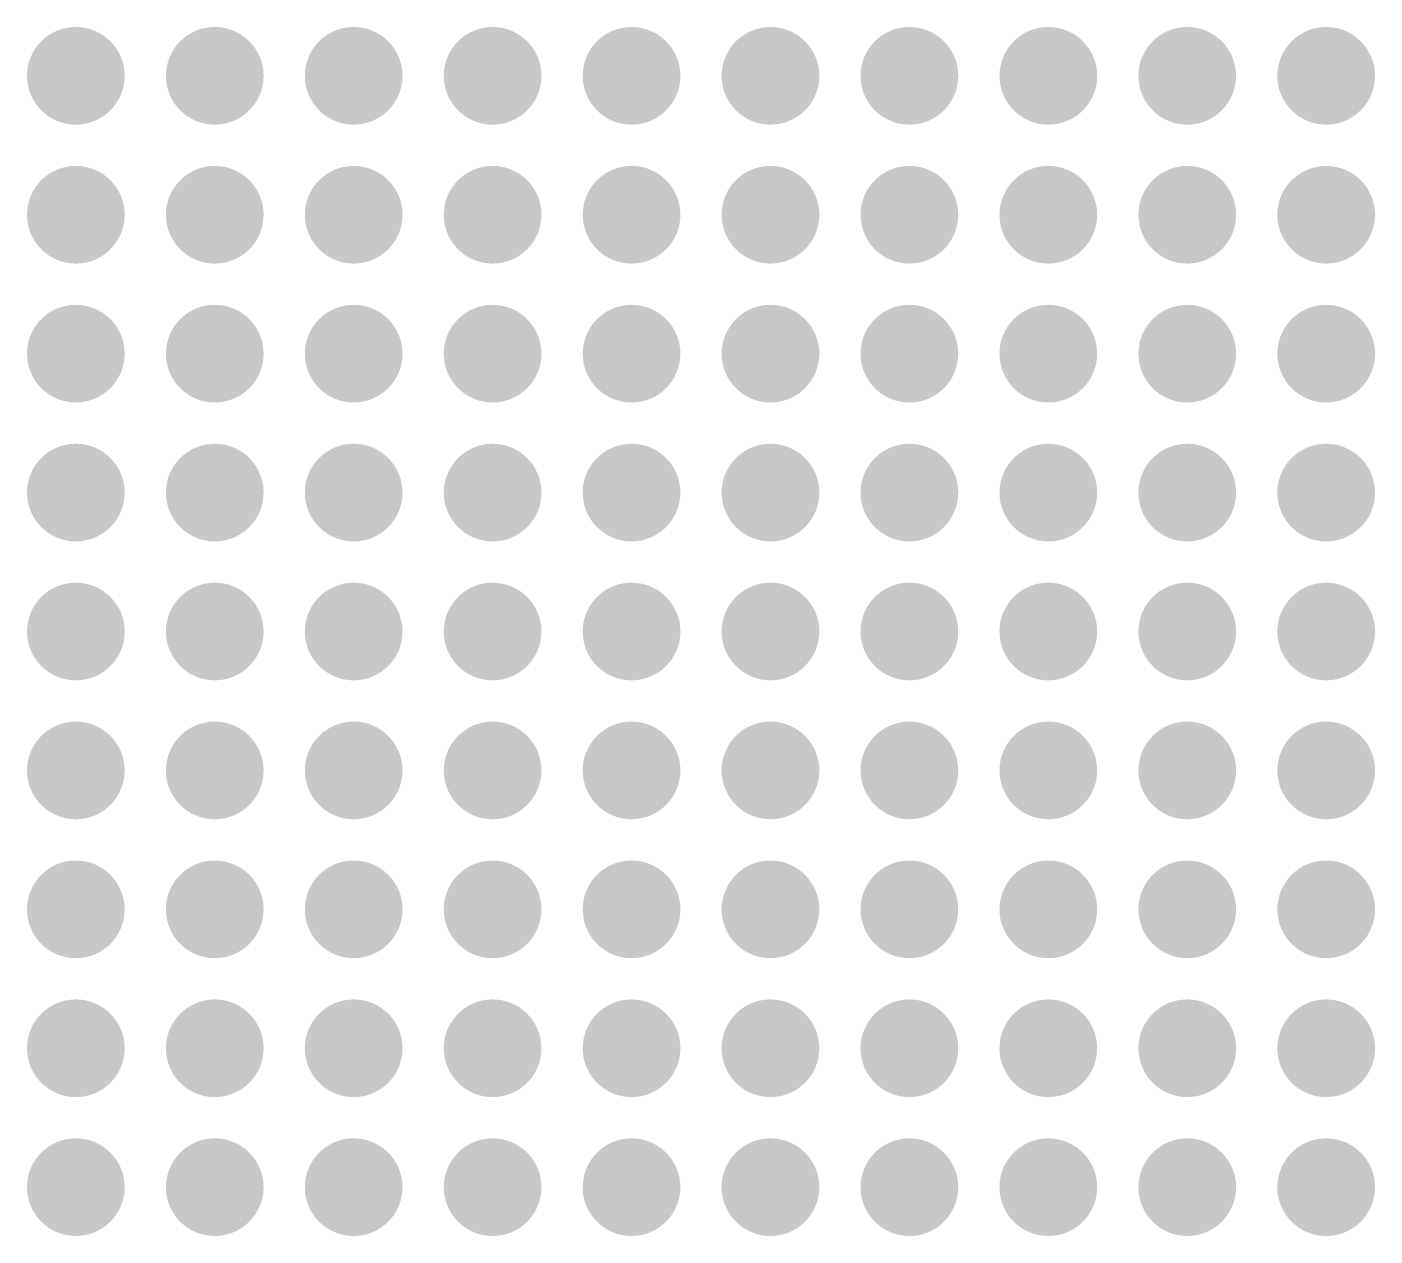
# Model space of a CAD drawing. Header units: inches. Extents: x -6.4 to 91.8, y -6.4 to 92.5.
# Drawn here: x 37.62 to 47.32, y 28.75 to 37.45 of the extents above; entities that cross this region are included whole.
import ezdxf

# ---------------------------------------------------------------- set-up
doc = ezdxf.new("R2010")
doc.units = ezdxf.units.IN
for name, color, linetype in [('TOP', 1, 'Continuous'), ('Top Paste', 8, 'Continuous'), ('Top Solder', 216, 'Continuous')]:
    doc.layers.add(name, color=color, linetype=linetype)

msp = doc.modelspace()

# ---------------------------------------------------------------- hatches: boundary and pattern name
at = {"layer": 'TOP'}
h = msp.add_hatch(color=1, dxfattribs=at)
edge = h.paths.add_edge_path()
edge.add_arc((37.972, 37.102), 0.25, 0, 360)
h = msp.add_hatch(color=1, dxfattribs=at)
edge = h.paths.add_edge_path()
edge.add_arc((38.972, 37.102), 0.25, 0, 360)
h = msp.add_hatch(color=1, dxfattribs=at)
edge = h.paths.add_edge_path()
edge.add_arc((39.972, 37.102), 0.25, 0, 360)
h = msp.add_hatch(color=1, dxfattribs=at)
edge = h.paths.add_edge_path()
edge.add_arc((40.972, 37.102), 0.25, 0, 360)
h = msp.add_hatch(color=1, dxfattribs=at)
edge = h.paths.add_edge_path()
edge.add_arc((41.972, 37.102), 0.25, 0, 360)
h = msp.add_hatch(color=1, dxfattribs=at)
edge = h.paths.add_edge_path()
edge.add_arc((42.972, 37.102), 0.25, 0, 360)
h = msp.add_hatch(color=1, dxfattribs=at)
edge = h.paths.add_edge_path()
edge.add_arc((43.972, 37.102), 0.25, 0, 360)
h = msp.add_hatch(color=1, dxfattribs=at)
edge = h.paths.add_edge_path()
edge.add_arc((44.972, 37.102), 0.25, 0, 360)
h = msp.add_hatch(color=1, dxfattribs=at)
edge = h.paths.add_edge_path()
edge.add_arc((45.972, 37.102), 0.25, 0, 360)
h = msp.add_hatch(color=1, dxfattribs=at)
edge = h.paths.add_edge_path()
edge.add_arc((46.972, 37.102), 0.25, 0, 360)
h = msp.add_hatch(color=1, dxfattribs=at)
edge = h.paths.add_edge_path()
edge.add_arc((37.972, 36.102), 0.25, 0, 360)
h = msp.add_hatch(color=1, dxfattribs=at)
edge = h.paths.add_edge_path()
edge.add_arc((38.972, 36.102), 0.25, 0, 360)
h = msp.add_hatch(color=1, dxfattribs=at)
edge = h.paths.add_edge_path()
edge.add_arc((39.972, 36.102), 0.25, 0, 360)
h = msp.add_hatch(color=1, dxfattribs=at)
edge = h.paths.add_edge_path()
edge.add_arc((40.972, 36.102), 0.25, 0, 360)
h = msp.add_hatch(color=1, dxfattribs=at)
edge = h.paths.add_edge_path()
edge.add_arc((41.972, 36.102), 0.25, 0, 360)
h = msp.add_hatch(color=1, dxfattribs=at)
edge = h.paths.add_edge_path()
edge.add_arc((42.972, 36.102), 0.25, 0, 360)
h = msp.add_hatch(color=1, dxfattribs=at)
edge = h.paths.add_edge_path()
edge.add_arc((43.972, 36.102), 0.25, 0, 360)
h = msp.add_hatch(color=1, dxfattribs=at)
edge = h.paths.add_edge_path()
edge.add_arc((44.972, 36.102), 0.25, 0, 360)
h = msp.add_hatch(color=1, dxfattribs=at)
edge = h.paths.add_edge_path()
edge.add_arc((45.972, 36.102), 0.25, 0, 360)
h = msp.add_hatch(color=1, dxfattribs=at)
edge = h.paths.add_edge_path()
edge.add_arc((46.972, 36.102), 0.25, 0, 360)
h = msp.add_hatch(color=1, dxfattribs=at)
edge = h.paths.add_edge_path()
edge.add_arc((37.972, 35.102), 0.25, 0, 360)
h = msp.add_hatch(color=1, dxfattribs=at)
edge = h.paths.add_edge_path()
edge.add_arc((38.972, 35.102), 0.25, 0, 360)
h = msp.add_hatch(color=1, dxfattribs=at)
edge = h.paths.add_edge_path()
edge.add_arc((39.972, 35.102), 0.25, 0, 360)
h = msp.add_hatch(color=1, dxfattribs=at)
edge = h.paths.add_edge_path()
edge.add_arc((40.972, 35.102), 0.25, 0, 360)
h = msp.add_hatch(color=1, dxfattribs=at)
edge = h.paths.add_edge_path()
edge.add_arc((41.972, 35.102), 0.25, 0, 360)
h = msp.add_hatch(color=1, dxfattribs=at)
edge = h.paths.add_edge_path()
edge.add_arc((42.972, 35.102), 0.25, 0, 360)
h = msp.add_hatch(color=1, dxfattribs=at)
edge = h.paths.add_edge_path()
edge.add_arc((43.972, 35.102), 0.25, 0, 360)
h = msp.add_hatch(color=1, dxfattribs=at)
edge = h.paths.add_edge_path()
edge.add_arc((44.972, 35.102), 0.25, 0, 360)
h = msp.add_hatch(color=1, dxfattribs=at)
edge = h.paths.add_edge_path()
edge.add_arc((45.972, 35.102), 0.25, 0, 360)
h = msp.add_hatch(color=1, dxfattribs=at)
edge = h.paths.add_edge_path()
edge.add_arc((46.972, 35.102), 0.25, 0, 360)
h = msp.add_hatch(color=1, dxfattribs=at)
edge = h.paths.add_edge_path()
edge.add_arc((37.972, 34.102), 0.25, 0, 360)
h = msp.add_hatch(color=1, dxfattribs=at)
edge = h.paths.add_edge_path()
edge.add_arc((38.972, 34.102), 0.25, 0, 360)
h = msp.add_hatch(color=1, dxfattribs=at)
edge = h.paths.add_edge_path()
edge.add_arc((39.972, 34.102), 0.25, 0, 360)
h = msp.add_hatch(color=1, dxfattribs=at)
edge = h.paths.add_edge_path()
edge.add_arc((40.972, 34.102), 0.25, 0, 360)
h = msp.add_hatch(color=1, dxfattribs=at)
edge = h.paths.add_edge_path()
edge.add_arc((41.972, 34.102), 0.25, 0, 360)
h = msp.add_hatch(color=1, dxfattribs=at)
edge = h.paths.add_edge_path()
edge.add_arc((42.972, 34.102), 0.25, 0, 360)
h = msp.add_hatch(color=1, dxfattribs=at)
edge = h.paths.add_edge_path()
edge.add_arc((43.972, 34.102), 0.25, 0, 360)
h = msp.add_hatch(color=1, dxfattribs=at)
edge = h.paths.add_edge_path()
edge.add_arc((44.972, 34.102), 0.25, 0, 360)
h = msp.add_hatch(color=1, dxfattribs=at)
edge = h.paths.add_edge_path()
edge.add_arc((45.972, 34.102), 0.25, 0, 360)
h = msp.add_hatch(color=1, dxfattribs=at)
edge = h.paths.add_edge_path()
edge.add_arc((46.972, 34.102), 0.25, 0, 360)
h = msp.add_hatch(color=1, dxfattribs=at)
edge = h.paths.add_edge_path()
edge.add_arc((37.972, 33.102), 0.25, 0, 360)
h = msp.add_hatch(color=1, dxfattribs=at)
edge = h.paths.add_edge_path()
edge.add_arc((38.972, 33.102), 0.25, 0, 360)
h = msp.add_hatch(color=1, dxfattribs=at)
edge = h.paths.add_edge_path()
edge.add_arc((39.972, 33.102), 0.25, 0, 360)
h = msp.add_hatch(color=1, dxfattribs=at)
edge = h.paths.add_edge_path()
edge.add_arc((40.972, 33.102), 0.25, 0, 360)
h = msp.add_hatch(color=1, dxfattribs=at)
edge = h.paths.add_edge_path()
edge.add_arc((41.972, 33.102), 0.25, 0, 360)
h = msp.add_hatch(color=1, dxfattribs=at)
edge = h.paths.add_edge_path()
edge.add_arc((42.972, 33.102), 0.25, 0, 360)
h = msp.add_hatch(color=1, dxfattribs=at)
edge = h.paths.add_edge_path()
edge.add_arc((43.972, 33.102), 0.25, 0, 360)
h = msp.add_hatch(color=1, dxfattribs=at)
edge = h.paths.add_edge_path()
edge.add_arc((44.972, 33.102), 0.25, 0, 360)
h = msp.add_hatch(color=1, dxfattribs=at)
edge = h.paths.add_edge_path()
edge.add_arc((45.972, 33.102), 0.25, 0, 360)
h = msp.add_hatch(color=1, dxfattribs=at)
edge = h.paths.add_edge_path()
edge.add_arc((46.972, 33.102), 0.25, 0, 360)
h = msp.add_hatch(color=1, dxfattribs=at)
edge = h.paths.add_edge_path()
edge.add_arc((37.972, 32.102), 0.25, 0, 360)
h = msp.add_hatch(color=1, dxfattribs=at)
edge = h.paths.add_edge_path()
edge.add_arc((38.972, 32.102), 0.25, 0, 360)
h = msp.add_hatch(color=1, dxfattribs=at)
edge = h.paths.add_edge_path()
edge.add_arc((39.972, 32.102), 0.25, 0, 360)
h = msp.add_hatch(color=1, dxfattribs=at)
edge = h.paths.add_edge_path()
edge.add_arc((40.972, 32.102), 0.25, 0, 360)
h = msp.add_hatch(color=1, dxfattribs=at)
edge = h.paths.add_edge_path()
edge.add_arc((41.972, 32.102), 0.25, 0, 360)
h = msp.add_hatch(color=1, dxfattribs=at)
edge = h.paths.add_edge_path()
edge.add_arc((42.972, 32.102), 0.25, 0, 360)
h = msp.add_hatch(color=1, dxfattribs=at)
edge = h.paths.add_edge_path()
edge.add_arc((43.972, 32.102), 0.25, 0, 360)
h = msp.add_hatch(color=1, dxfattribs=at)
edge = h.paths.add_edge_path()
edge.add_arc((44.972, 32.102), 0.25, 0, 360)
h = msp.add_hatch(color=1, dxfattribs=at)
edge = h.paths.add_edge_path()
edge.add_arc((45.972, 32.102), 0.25, 0, 360)
h = msp.add_hatch(color=1, dxfattribs=at)
edge = h.paths.add_edge_path()
edge.add_arc((46.972, 32.102), 0.25, 0, 360)
h = msp.add_hatch(color=1, dxfattribs=at)
edge = h.paths.add_edge_path()
edge.add_arc((37.972, 31.102), 0.25, 0, 360)
h = msp.add_hatch(color=1, dxfattribs=at)
edge = h.paths.add_edge_path()
edge.add_arc((38.972, 31.102), 0.25, 0, 360)
h = msp.add_hatch(color=1, dxfattribs=at)
edge = h.paths.add_edge_path()
edge.add_arc((39.972, 31.102), 0.25, 0, 360)
h = msp.add_hatch(color=1, dxfattribs=at)
edge = h.paths.add_edge_path()
edge.add_arc((40.972, 31.102), 0.25, 0, 360)
h = msp.add_hatch(color=1, dxfattribs=at)
edge = h.paths.add_edge_path()
edge.add_arc((41.972, 31.102), 0.25, 0, 360)
h = msp.add_hatch(color=1, dxfattribs=at)
edge = h.paths.add_edge_path()
edge.add_arc((42.972, 31.102), 0.25, 0, 360)
h = msp.add_hatch(color=1, dxfattribs=at)
edge = h.paths.add_edge_path()
edge.add_arc((43.972, 31.102), 0.25, 0, 360)
h = msp.add_hatch(color=1, dxfattribs=at)
edge = h.paths.add_edge_path()
edge.add_arc((44.972, 31.102), 0.25, 0, 360)
h = msp.add_hatch(color=1, dxfattribs=at)
edge = h.paths.add_edge_path()
edge.add_arc((45.972, 31.102), 0.25, 0, 360)
h = msp.add_hatch(color=1, dxfattribs=at)
edge = h.paths.add_edge_path()
edge.add_arc((46.972, 31.102), 0.25, 0, 360)
h = msp.add_hatch(color=1, dxfattribs=at)
edge = h.paths.add_edge_path()
edge.add_arc((37.972, 30.102), 0.25, 0, 360)
h = msp.add_hatch(color=1, dxfattribs=at)
edge = h.paths.add_edge_path()
edge.add_arc((38.972, 30.102), 0.25, 0, 360)
h = msp.add_hatch(color=1, dxfattribs=at)
edge = h.paths.add_edge_path()
edge.add_arc((39.972, 30.102), 0.25, 0, 360)
h = msp.add_hatch(color=1, dxfattribs=at)
edge = h.paths.add_edge_path()
edge.add_arc((40.972, 30.102), 0.25, 0, 360)
h = msp.add_hatch(color=1, dxfattribs=at)
edge = h.paths.add_edge_path()
edge.add_arc((41.972, 30.102), 0.25, 0, 360)
h = msp.add_hatch(color=1, dxfattribs=at)
edge = h.paths.add_edge_path()
edge.add_arc((42.972, 30.102), 0.25, 0, 360)
h = msp.add_hatch(color=1, dxfattribs=at)
edge = h.paths.add_edge_path()
edge.add_arc((43.972, 30.102), 0.25, 0, 360)
h = msp.add_hatch(color=1, dxfattribs=at)
edge = h.paths.add_edge_path()
edge.add_arc((44.972, 30.102), 0.25, 0, 360)
h = msp.add_hatch(color=1, dxfattribs=at)
edge = h.paths.add_edge_path()
edge.add_arc((45.972, 30.102), 0.25, 0, 360)
h = msp.add_hatch(color=1, dxfattribs=at)
edge = h.paths.add_edge_path()
edge.add_arc((46.972, 30.102), 0.25, 0, 360)
h = msp.add_hatch(color=1, dxfattribs=at)
edge = h.paths.add_edge_path()
edge.add_arc((37.972, 29.102), 0.25, 0, 360)
h = msp.add_hatch(color=1, dxfattribs=at)
edge = h.paths.add_edge_path()
edge.add_arc((38.972, 29.102), 0.25, 0, 360)
h = msp.add_hatch(color=1, dxfattribs=at)
edge = h.paths.add_edge_path()
edge.add_arc((39.972, 29.102), 0.25, 0, 360)
h = msp.add_hatch(color=1, dxfattribs=at)
edge = h.paths.add_edge_path()
edge.add_arc((40.972, 29.102), 0.25, 0, 360)
h = msp.add_hatch(color=1, dxfattribs=at)
edge = h.paths.add_edge_path()
edge.add_arc((41.972, 29.102), 0.25, 0, 360)
h = msp.add_hatch(color=1, dxfattribs=at)
edge = h.paths.add_edge_path()
edge.add_arc((42.972, 29.102), 0.25, 0, 360)
h = msp.add_hatch(color=1, dxfattribs=at)
edge = h.paths.add_edge_path()
edge.add_arc((43.972, 29.102), 0.25, 0, 360)
h = msp.add_hatch(color=1, dxfattribs=at)
edge = h.paths.add_edge_path()
edge.add_arc((44.972, 29.102), 0.25, 0, 360)
h = msp.add_hatch(color=1, dxfattribs=at)
edge = h.paths.add_edge_path()
edge.add_arc((45.972, 29.102), 0.25, 0, 360)
h = msp.add_hatch(color=1, dxfattribs=at)
edge = h.paths.add_edge_path()
edge.add_arc((46.972, 29.102), 0.25, 0, 360)
at = {"layer": 'Top Paste'}
h = msp.add_hatch(color=8, dxfattribs=at)
edge = h.paths.add_edge_path()
edge.add_arc((37.972, 37.102), 0.25, 0, 360)
h = msp.add_hatch(color=8, dxfattribs=at)
edge = h.paths.add_edge_path()
edge.add_arc((38.972, 37.102), 0.25, 0, 360)
h = msp.add_hatch(color=8, dxfattribs=at)
edge = h.paths.add_edge_path()
edge.add_arc((39.972, 37.102), 0.25, 0, 360)
h = msp.add_hatch(color=8, dxfattribs=at)
edge = h.paths.add_edge_path()
edge.add_arc((40.972, 37.102), 0.25, 0, 360)
h = msp.add_hatch(color=8, dxfattribs=at)
edge = h.paths.add_edge_path()
edge.add_arc((41.972, 37.102), 0.25, 0, 360)
h = msp.add_hatch(color=8, dxfattribs=at)
edge = h.paths.add_edge_path()
edge.add_arc((42.972, 37.102), 0.25, 0, 360)
h = msp.add_hatch(color=8, dxfattribs=at)
edge = h.paths.add_edge_path()
edge.add_arc((43.972, 37.102), 0.25, 0, 360)
h = msp.add_hatch(color=8, dxfattribs=at)
edge = h.paths.add_edge_path()
edge.add_arc((44.972, 37.102), 0.25, 0, 360)
h = msp.add_hatch(color=8, dxfattribs=at)
edge = h.paths.add_edge_path()
edge.add_arc((45.972, 37.102), 0.25, 0, 360)
h = msp.add_hatch(color=8, dxfattribs=at)
edge = h.paths.add_edge_path()
edge.add_arc((46.972, 37.102), 0.25, 0, 360)
h = msp.add_hatch(color=8, dxfattribs=at)
edge = h.paths.add_edge_path()
edge.add_arc((37.972, 36.102), 0.25, 0, 360)
h = msp.add_hatch(color=8, dxfattribs=at)
edge = h.paths.add_edge_path()
edge.add_arc((38.972, 36.102), 0.25, 0, 360)
h = msp.add_hatch(color=8, dxfattribs=at)
edge = h.paths.add_edge_path()
edge.add_arc((39.972, 36.102), 0.25, 0, 360)
h = msp.add_hatch(color=8, dxfattribs=at)
edge = h.paths.add_edge_path()
edge.add_arc((40.972, 36.102), 0.25, 0, 360)
h = msp.add_hatch(color=8, dxfattribs=at)
edge = h.paths.add_edge_path()
edge.add_arc((41.972, 36.102), 0.25, 0, 360)
h = msp.add_hatch(color=8, dxfattribs=at)
edge = h.paths.add_edge_path()
edge.add_arc((42.972, 36.102), 0.25, 0, 360)
h = msp.add_hatch(color=8, dxfattribs=at)
edge = h.paths.add_edge_path()
edge.add_arc((43.972, 36.102), 0.25, 0, 360)
h = msp.add_hatch(color=8, dxfattribs=at)
edge = h.paths.add_edge_path()
edge.add_arc((44.972, 36.102), 0.25, 0, 360)
h = msp.add_hatch(color=8, dxfattribs=at)
edge = h.paths.add_edge_path()
edge.add_arc((45.972, 36.102), 0.25, 0, 360)
h = msp.add_hatch(color=8, dxfattribs=at)
edge = h.paths.add_edge_path()
edge.add_arc((46.972, 36.102), 0.25, 0, 360)
h = msp.add_hatch(color=8, dxfattribs=at)
edge = h.paths.add_edge_path()
edge.add_arc((37.972, 35.102), 0.25, 0, 360)
h = msp.add_hatch(color=8, dxfattribs=at)
edge = h.paths.add_edge_path()
edge.add_arc((38.972, 35.102), 0.25, 0, 360)
h = msp.add_hatch(color=8, dxfattribs=at)
edge = h.paths.add_edge_path()
edge.add_arc((39.972, 35.102), 0.25, 0, 360)
h = msp.add_hatch(color=8, dxfattribs=at)
edge = h.paths.add_edge_path()
edge.add_arc((40.972, 35.102), 0.25, 0, 360)
h = msp.add_hatch(color=8, dxfattribs=at)
edge = h.paths.add_edge_path()
edge.add_arc((41.972, 35.102), 0.25, 0, 360)
h = msp.add_hatch(color=8, dxfattribs=at)
edge = h.paths.add_edge_path()
edge.add_arc((42.972, 35.102), 0.25, 0, 360)
h = msp.add_hatch(color=8, dxfattribs=at)
edge = h.paths.add_edge_path()
edge.add_arc((43.972, 35.102), 0.25, 0, 360)
h = msp.add_hatch(color=8, dxfattribs=at)
edge = h.paths.add_edge_path()
edge.add_arc((44.972, 35.102), 0.25, 0, 360)
h = msp.add_hatch(color=8, dxfattribs=at)
edge = h.paths.add_edge_path()
edge.add_arc((45.972, 35.102), 0.25, 0, 360)
h = msp.add_hatch(color=8, dxfattribs=at)
edge = h.paths.add_edge_path()
edge.add_arc((46.972, 35.102), 0.25, 0, 360)
h = msp.add_hatch(color=8, dxfattribs=at)
edge = h.paths.add_edge_path()
edge.add_arc((37.972, 34.102), 0.25, 0, 360)
h = msp.add_hatch(color=8, dxfattribs=at)
edge = h.paths.add_edge_path()
edge.add_arc((38.972, 34.102), 0.25, 0, 360)
h = msp.add_hatch(color=8, dxfattribs=at)
edge = h.paths.add_edge_path()
edge.add_arc((39.972, 34.102), 0.25, 0, 360)
h = msp.add_hatch(color=8, dxfattribs=at)
edge = h.paths.add_edge_path()
edge.add_arc((40.972, 34.102), 0.25, 0, 360)
h = msp.add_hatch(color=8, dxfattribs=at)
edge = h.paths.add_edge_path()
edge.add_arc((41.972, 34.102), 0.25, 0, 360)
h = msp.add_hatch(color=8, dxfattribs=at)
edge = h.paths.add_edge_path()
edge.add_arc((42.972, 34.102), 0.25, 0, 360)
h = msp.add_hatch(color=8, dxfattribs=at)
edge = h.paths.add_edge_path()
edge.add_arc((43.972, 34.102), 0.25, 0, 360)
h = msp.add_hatch(color=8, dxfattribs=at)
edge = h.paths.add_edge_path()
edge.add_arc((44.972, 34.102), 0.25, 0, 360)
h = msp.add_hatch(color=8, dxfattribs=at)
edge = h.paths.add_edge_path()
edge.add_arc((45.972, 34.102), 0.25, 0, 360)
h = msp.add_hatch(color=8, dxfattribs=at)
edge = h.paths.add_edge_path()
edge.add_arc((46.972, 34.102), 0.25, 0, 360)
h = msp.add_hatch(color=8, dxfattribs=at)
edge = h.paths.add_edge_path()
edge.add_arc((37.972, 33.102), 0.25, 0, 360)
h = msp.add_hatch(color=8, dxfattribs=at)
edge = h.paths.add_edge_path()
edge.add_arc((38.972, 33.102), 0.25, 0, 360)
h = msp.add_hatch(color=8, dxfattribs=at)
edge = h.paths.add_edge_path()
edge.add_arc((39.972, 33.102), 0.25, 0, 360)
h = msp.add_hatch(color=8, dxfattribs=at)
edge = h.paths.add_edge_path()
edge.add_arc((40.972, 33.102), 0.25, 0, 360)
h = msp.add_hatch(color=8, dxfattribs=at)
edge = h.paths.add_edge_path()
edge.add_arc((41.972, 33.102), 0.25, 0, 360)
h = msp.add_hatch(color=8, dxfattribs=at)
edge = h.paths.add_edge_path()
edge.add_arc((42.972, 33.102), 0.25, 0, 360)
h = msp.add_hatch(color=8, dxfattribs=at)
edge = h.paths.add_edge_path()
edge.add_arc((43.972, 33.102), 0.25, 0, 360)
h = msp.add_hatch(color=8, dxfattribs=at)
edge = h.paths.add_edge_path()
edge.add_arc((44.972, 33.102), 0.25, 0, 360)
h = msp.add_hatch(color=8, dxfattribs=at)
edge = h.paths.add_edge_path()
edge.add_arc((45.972, 33.102), 0.25, 0, 360)
h = msp.add_hatch(color=8, dxfattribs=at)
edge = h.paths.add_edge_path()
edge.add_arc((46.972, 33.102), 0.25, 0, 360)
h = msp.add_hatch(color=8, dxfattribs=at)
edge = h.paths.add_edge_path()
edge.add_arc((37.972, 32.102), 0.25, 0, 360)
h = msp.add_hatch(color=8, dxfattribs=at)
edge = h.paths.add_edge_path()
edge.add_arc((38.972, 32.102), 0.25, 0, 360)
h = msp.add_hatch(color=8, dxfattribs=at)
edge = h.paths.add_edge_path()
edge.add_arc((39.972, 32.102), 0.25, 0, 360)
h = msp.add_hatch(color=8, dxfattribs=at)
edge = h.paths.add_edge_path()
edge.add_arc((40.972, 32.102), 0.25, 0, 360)
h = msp.add_hatch(color=8, dxfattribs=at)
edge = h.paths.add_edge_path()
edge.add_arc((41.972, 32.102), 0.25, 0, 360)
h = msp.add_hatch(color=8, dxfattribs=at)
edge = h.paths.add_edge_path()
edge.add_arc((42.972, 32.102), 0.25, 0, 360)
h = msp.add_hatch(color=8, dxfattribs=at)
edge = h.paths.add_edge_path()
edge.add_arc((43.972, 32.102), 0.25, 0, 360)
h = msp.add_hatch(color=8, dxfattribs=at)
edge = h.paths.add_edge_path()
edge.add_arc((44.972, 32.102), 0.25, 0, 360)
h = msp.add_hatch(color=8, dxfattribs=at)
edge = h.paths.add_edge_path()
edge.add_arc((45.972, 32.102), 0.25, 0, 360)
h = msp.add_hatch(color=8, dxfattribs=at)
edge = h.paths.add_edge_path()
edge.add_arc((46.972, 32.102), 0.25, 0, 360)
h = msp.add_hatch(color=8, dxfattribs=at)
edge = h.paths.add_edge_path()
edge.add_arc((37.972, 31.102), 0.25, 0, 360)
h = msp.add_hatch(color=8, dxfattribs=at)
edge = h.paths.add_edge_path()
edge.add_arc((38.972, 31.102), 0.25, 0, 360)
h = msp.add_hatch(color=8, dxfattribs=at)
edge = h.paths.add_edge_path()
edge.add_arc((39.972, 31.102), 0.25, 0, 360)
h = msp.add_hatch(color=8, dxfattribs=at)
edge = h.paths.add_edge_path()
edge.add_arc((40.972, 31.102), 0.25, 0, 360)
h = msp.add_hatch(color=8, dxfattribs=at)
edge = h.paths.add_edge_path()
edge.add_arc((41.972, 31.102), 0.25, 0, 360)
h = msp.add_hatch(color=8, dxfattribs=at)
edge = h.paths.add_edge_path()
edge.add_arc((42.972, 31.102), 0.25, 0, 360)
h = msp.add_hatch(color=8, dxfattribs=at)
edge = h.paths.add_edge_path()
edge.add_arc((43.972, 31.102), 0.25, 0, 360)
h = msp.add_hatch(color=8, dxfattribs=at)
edge = h.paths.add_edge_path()
edge.add_arc((44.972, 31.102), 0.25, 0, 360)
h = msp.add_hatch(color=8, dxfattribs=at)
edge = h.paths.add_edge_path()
edge.add_arc((45.972, 31.102), 0.25, 0, 360)
h = msp.add_hatch(color=8, dxfattribs=at)
edge = h.paths.add_edge_path()
edge.add_arc((46.972, 31.102), 0.25, 0, 360)
h = msp.add_hatch(color=8, dxfattribs=at)
edge = h.paths.add_edge_path()
edge.add_arc((37.972, 30.102), 0.25, 0, 360)
h = msp.add_hatch(color=8, dxfattribs=at)
edge = h.paths.add_edge_path()
edge.add_arc((38.972, 30.102), 0.25, 0, 360)
h = msp.add_hatch(color=8, dxfattribs=at)
edge = h.paths.add_edge_path()
edge.add_arc((39.972, 30.102), 0.25, 0, 360)
h = msp.add_hatch(color=8, dxfattribs=at)
edge = h.paths.add_edge_path()
edge.add_arc((40.972, 30.102), 0.25, 0, 360)
h = msp.add_hatch(color=8, dxfattribs=at)
edge = h.paths.add_edge_path()
edge.add_arc((41.972, 30.102), 0.25, 0, 360)
h = msp.add_hatch(color=8, dxfattribs=at)
edge = h.paths.add_edge_path()
edge.add_arc((42.972, 30.102), 0.25, 0, 360)
h = msp.add_hatch(color=8, dxfattribs=at)
edge = h.paths.add_edge_path()
edge.add_arc((43.972, 30.102), 0.25, 0, 360)
h = msp.add_hatch(color=8, dxfattribs=at)
edge = h.paths.add_edge_path()
edge.add_arc((44.972, 30.102), 0.25, 0, 360)
h = msp.add_hatch(color=8, dxfattribs=at)
edge = h.paths.add_edge_path()
edge.add_arc((45.972, 30.102), 0.25, 0, 360)
h = msp.add_hatch(color=8, dxfattribs=at)
edge = h.paths.add_edge_path()
edge.add_arc((46.972, 30.102), 0.25, 0, 360)
h = msp.add_hatch(color=8, dxfattribs=at)
edge = h.paths.add_edge_path()
edge.add_arc((37.972, 29.102), 0.25, 0, 360)
h = msp.add_hatch(color=8, dxfattribs=at)
edge = h.paths.add_edge_path()
edge.add_arc((38.972, 29.102), 0.25, 0, 360)
h = msp.add_hatch(color=8, dxfattribs=at)
edge = h.paths.add_edge_path()
edge.add_arc((39.972, 29.102), 0.25, 0, 360)
h = msp.add_hatch(color=8, dxfattribs=at)
edge = h.paths.add_edge_path()
edge.add_arc((40.972, 29.102), 0.25, 0, 360)
h = msp.add_hatch(color=8, dxfattribs=at)
edge = h.paths.add_edge_path()
edge.add_arc((41.972, 29.102), 0.25, 0, 360)
h = msp.add_hatch(color=8, dxfattribs=at)
edge = h.paths.add_edge_path()
edge.add_arc((42.972, 29.102), 0.25, 0, 360)
h = msp.add_hatch(color=8, dxfattribs=at)
edge = h.paths.add_edge_path()
edge.add_arc((43.972, 29.102), 0.25, 0, 360)
h = msp.add_hatch(color=8, dxfattribs=at)
edge = h.paths.add_edge_path()
edge.add_arc((44.972, 29.102), 0.25, 0, 360)
h = msp.add_hatch(color=8, dxfattribs=at)
edge = h.paths.add_edge_path()
edge.add_arc((45.972, 29.102), 0.25, 0, 360)
h = msp.add_hatch(color=8, dxfattribs=at)
edge = h.paths.add_edge_path()
edge.add_arc((46.972, 29.102), 0.25, 0, 360)
at = {"layer": 'Top Solder'}
h = msp.add_hatch(color=216, dxfattribs=at)
edge = h.paths.add_edge_path()
edge.add_arc((37.972, 37.102), 0.3516, 0, 360)
h = msp.add_hatch(color=216, dxfattribs=at)
edge = h.paths.add_edge_path()
edge.add_arc((38.972, 37.102), 0.3516, 0, 360)
h = msp.add_hatch(color=216, dxfattribs=at)
edge = h.paths.add_edge_path()
edge.add_arc((39.972, 37.102), 0.3516, 0, 360)
h = msp.add_hatch(color=216, dxfattribs=at)
edge = h.paths.add_edge_path()
edge.add_arc((40.972, 37.102), 0.3516, 0, 360)
h = msp.add_hatch(color=216, dxfattribs=at)
edge = h.paths.add_edge_path()
edge.add_arc((41.972, 37.102), 0.3516, 0, 360)
h = msp.add_hatch(color=216, dxfattribs=at)
edge = h.paths.add_edge_path()
edge.add_arc((42.972, 37.102), 0.3516, 0, 360)
h = msp.add_hatch(color=216, dxfattribs=at)
edge = h.paths.add_edge_path()
edge.add_arc((43.972, 37.102), 0.3516, 0, 360)
h = msp.add_hatch(color=216, dxfattribs=at)
edge = h.paths.add_edge_path()
edge.add_arc((44.972, 37.102), 0.3516, 0, 360)
h = msp.add_hatch(color=216, dxfattribs=at)
edge = h.paths.add_edge_path()
edge.add_arc((45.972, 37.102), 0.3516, 0, 360)
h = msp.add_hatch(color=216, dxfattribs=at)
edge = h.paths.add_edge_path()
edge.add_arc((46.972, 37.102), 0.3516, 0, 360)
h = msp.add_hatch(color=216, dxfattribs=at)
edge = h.paths.add_edge_path()
edge.add_arc((37.972, 36.102), 0.3516, 0, 360)
h = msp.add_hatch(color=216, dxfattribs=at)
edge = h.paths.add_edge_path()
edge.add_arc((38.972, 36.102), 0.3516, 0, 360)
h = msp.add_hatch(color=216, dxfattribs=at)
edge = h.paths.add_edge_path()
edge.add_arc((39.972, 36.102), 0.3516, 0, 360)
h = msp.add_hatch(color=216, dxfattribs=at)
edge = h.paths.add_edge_path()
edge.add_arc((40.972, 36.102), 0.3516, 0, 360)
h = msp.add_hatch(color=216, dxfattribs=at)
edge = h.paths.add_edge_path()
edge.add_arc((41.972, 36.102), 0.3516, 0, 360)
h = msp.add_hatch(color=216, dxfattribs=at)
edge = h.paths.add_edge_path()
edge.add_arc((42.972, 36.102), 0.3516, 0, 360)
h = msp.add_hatch(color=216, dxfattribs=at)
edge = h.paths.add_edge_path()
edge.add_arc((43.972, 36.102), 0.3516, 0, 360)
h = msp.add_hatch(color=216, dxfattribs=at)
edge = h.paths.add_edge_path()
edge.add_arc((44.972, 36.102), 0.3516, 0, 360)
h = msp.add_hatch(color=216, dxfattribs=at)
edge = h.paths.add_edge_path()
edge.add_arc((45.972, 36.102), 0.3516, 0, 360)
h = msp.add_hatch(color=216, dxfattribs=at)
edge = h.paths.add_edge_path()
edge.add_arc((46.972, 36.102), 0.3516, 0, 360)
h = msp.add_hatch(color=216, dxfattribs=at)
edge = h.paths.add_edge_path()
edge.add_arc((37.972, 35.102), 0.3516, 0, 360)
h = msp.add_hatch(color=216, dxfattribs=at)
edge = h.paths.add_edge_path()
edge.add_arc((38.972, 35.102), 0.3516, 0, 360)
h = msp.add_hatch(color=216, dxfattribs=at)
edge = h.paths.add_edge_path()
edge.add_arc((39.972, 35.102), 0.3516, 0, 360)
h = msp.add_hatch(color=216, dxfattribs=at)
edge = h.paths.add_edge_path()
edge.add_arc((40.972, 35.102), 0.3516, 0, 360)
h = msp.add_hatch(color=216, dxfattribs=at)
edge = h.paths.add_edge_path()
edge.add_arc((41.972, 35.102), 0.3516, 0, 360)
h = msp.add_hatch(color=216, dxfattribs=at)
edge = h.paths.add_edge_path()
edge.add_arc((42.972, 35.102), 0.3516, 0, 360)
h = msp.add_hatch(color=216, dxfattribs=at)
edge = h.paths.add_edge_path()
edge.add_arc((43.972, 35.102), 0.3516, 0, 360)
h = msp.add_hatch(color=216, dxfattribs=at)
edge = h.paths.add_edge_path()
edge.add_arc((44.972, 35.102), 0.3516, 0, 360)
h = msp.add_hatch(color=216, dxfattribs=at)
edge = h.paths.add_edge_path()
edge.add_arc((45.972, 35.102), 0.3516, 0, 360)
h = msp.add_hatch(color=216, dxfattribs=at)
edge = h.paths.add_edge_path()
edge.add_arc((46.972, 35.102), 0.3516, 0, 360)
h = msp.add_hatch(color=216, dxfattribs=at)
edge = h.paths.add_edge_path()
edge.add_arc((37.972, 34.102), 0.3516, 0, 360)
h = msp.add_hatch(color=216, dxfattribs=at)
edge = h.paths.add_edge_path()
edge.add_arc((38.972, 34.102), 0.3516, 0, 360)
h = msp.add_hatch(color=216, dxfattribs=at)
edge = h.paths.add_edge_path()
edge.add_arc((39.972, 34.102), 0.3516, 0, 360)
h = msp.add_hatch(color=216, dxfattribs=at)
edge = h.paths.add_edge_path()
edge.add_arc((40.972, 34.102), 0.3516, 0, 360)
h = msp.add_hatch(color=216, dxfattribs=at)
edge = h.paths.add_edge_path()
edge.add_arc((41.972, 34.102), 0.3516, 0, 360)
h = msp.add_hatch(color=216, dxfattribs=at)
edge = h.paths.add_edge_path()
edge.add_arc((42.972, 34.102), 0.3516, 0, 360)
h = msp.add_hatch(color=216, dxfattribs=at)
edge = h.paths.add_edge_path()
edge.add_arc((43.972, 34.102), 0.3516, 0, 360)
h = msp.add_hatch(color=216, dxfattribs=at)
edge = h.paths.add_edge_path()
edge.add_arc((44.972, 34.102), 0.3516, 0, 360)
h = msp.add_hatch(color=216, dxfattribs=at)
edge = h.paths.add_edge_path()
edge.add_arc((45.972, 34.102), 0.3516, 0, 360)
h = msp.add_hatch(color=216, dxfattribs=at)
edge = h.paths.add_edge_path()
edge.add_arc((46.972, 34.102), 0.3516, 0, 360)
h = msp.add_hatch(color=216, dxfattribs=at)
edge = h.paths.add_edge_path()
edge.add_arc((37.972, 33.102), 0.3516, 0, 360)
h = msp.add_hatch(color=216, dxfattribs=at)
edge = h.paths.add_edge_path()
edge.add_arc((38.972, 33.102), 0.3516, 0, 360)
h = msp.add_hatch(color=216, dxfattribs=at)
edge = h.paths.add_edge_path()
edge.add_arc((39.972, 33.102), 0.3516, 0, 360)
h = msp.add_hatch(color=216, dxfattribs=at)
edge = h.paths.add_edge_path()
edge.add_arc((40.972, 33.102), 0.3516, 0, 360)
h = msp.add_hatch(color=216, dxfattribs=at)
edge = h.paths.add_edge_path()
edge.add_arc((41.972, 33.102), 0.3516, 0, 360)
h = msp.add_hatch(color=216, dxfattribs=at)
edge = h.paths.add_edge_path()
edge.add_arc((42.972, 33.102), 0.3516, 0, 360)
h = msp.add_hatch(color=216, dxfattribs=at)
edge = h.paths.add_edge_path()
edge.add_arc((43.972, 33.102), 0.3516, 0, 360)
h = msp.add_hatch(color=216, dxfattribs=at)
edge = h.paths.add_edge_path()
edge.add_arc((44.972, 33.102), 0.3516, 0, 360)
h = msp.add_hatch(color=216, dxfattribs=at)
edge = h.paths.add_edge_path()
edge.add_arc((45.972, 33.102), 0.3516, 0, 360)
h = msp.add_hatch(color=216, dxfattribs=at)
edge = h.paths.add_edge_path()
edge.add_arc((46.972, 33.102), 0.3516, 0, 360)
h = msp.add_hatch(color=216, dxfattribs=at)
edge = h.paths.add_edge_path()
edge.add_arc((37.972, 32.102), 0.3516, 0, 360)
h = msp.add_hatch(color=216, dxfattribs=at)
edge = h.paths.add_edge_path()
edge.add_arc((38.972, 32.102), 0.3516, 0, 360)
h = msp.add_hatch(color=216, dxfattribs=at)
edge = h.paths.add_edge_path()
edge.add_arc((39.972, 32.102), 0.3516, 0, 360)
h = msp.add_hatch(color=216, dxfattribs=at)
edge = h.paths.add_edge_path()
edge.add_arc((40.972, 32.102), 0.3516, 0, 360)
h = msp.add_hatch(color=216, dxfattribs=at)
edge = h.paths.add_edge_path()
edge.add_arc((41.972, 32.102), 0.3516, 0, 360)
h = msp.add_hatch(color=216, dxfattribs=at)
edge = h.paths.add_edge_path()
edge.add_arc((42.972, 32.102), 0.3516, 0, 360)
h = msp.add_hatch(color=216, dxfattribs=at)
edge = h.paths.add_edge_path()
edge.add_arc((43.972, 32.102), 0.3516, 0, 360)
h = msp.add_hatch(color=216, dxfattribs=at)
edge = h.paths.add_edge_path()
edge.add_arc((44.972, 32.102), 0.3516, 0, 360)
h = msp.add_hatch(color=216, dxfattribs=at)
edge = h.paths.add_edge_path()
edge.add_arc((45.972, 32.102), 0.3516, 0, 360)
h = msp.add_hatch(color=216, dxfattribs=at)
edge = h.paths.add_edge_path()
edge.add_arc((46.972, 32.102), 0.3516, 0, 360)
h = msp.add_hatch(color=216, dxfattribs=at)
edge = h.paths.add_edge_path()
edge.add_arc((37.972, 31.102), 0.3516, 0, 360)
h = msp.add_hatch(color=216, dxfattribs=at)
edge = h.paths.add_edge_path()
edge.add_arc((38.972, 31.102), 0.3516, 0, 360)
h = msp.add_hatch(color=216, dxfattribs=at)
edge = h.paths.add_edge_path()
edge.add_arc((39.972, 31.102), 0.3516, 0, 360)
h = msp.add_hatch(color=216, dxfattribs=at)
edge = h.paths.add_edge_path()
edge.add_arc((40.972, 31.102), 0.3516, 0, 360)
h = msp.add_hatch(color=216, dxfattribs=at)
edge = h.paths.add_edge_path()
edge.add_arc((41.972, 31.102), 0.3516, 0, 360)
h = msp.add_hatch(color=216, dxfattribs=at)
edge = h.paths.add_edge_path()
edge.add_arc((42.972, 31.102), 0.3516, 0, 360)
h = msp.add_hatch(color=216, dxfattribs=at)
edge = h.paths.add_edge_path()
edge.add_arc((43.972, 31.102), 0.3516, 0, 360)
h = msp.add_hatch(color=216, dxfattribs=at)
edge = h.paths.add_edge_path()
edge.add_arc((44.972, 31.102), 0.3516, 0, 360)
h = msp.add_hatch(color=216, dxfattribs=at)
edge = h.paths.add_edge_path()
edge.add_arc((45.972, 31.102), 0.3516, 0, 360)
h = msp.add_hatch(color=216, dxfattribs=at)
edge = h.paths.add_edge_path()
edge.add_arc((46.972, 31.102), 0.3516, 0, 360)
h = msp.add_hatch(color=216, dxfattribs=at)
edge = h.paths.add_edge_path()
edge.add_arc((37.972, 30.102), 0.3516, 0, 360)
h = msp.add_hatch(color=216, dxfattribs=at)
edge = h.paths.add_edge_path()
edge.add_arc((38.972, 30.102), 0.3516, 0, 360)
h = msp.add_hatch(color=216, dxfattribs=at)
edge = h.paths.add_edge_path()
edge.add_arc((39.972, 30.102), 0.3516, 0, 360)
h = msp.add_hatch(color=216, dxfattribs=at)
edge = h.paths.add_edge_path()
edge.add_arc((40.972, 30.102), 0.3516, 0, 360)
h = msp.add_hatch(color=216, dxfattribs=at)
edge = h.paths.add_edge_path()
edge.add_arc((41.972, 30.102), 0.3516, 0, 360)
h = msp.add_hatch(color=216, dxfattribs=at)
edge = h.paths.add_edge_path()
edge.add_arc((42.972, 30.102), 0.3516, 0, 360)
h = msp.add_hatch(color=216, dxfattribs=at)
edge = h.paths.add_edge_path()
edge.add_arc((43.972, 30.102), 0.3516, 0, 360)
h = msp.add_hatch(color=216, dxfattribs=at)
edge = h.paths.add_edge_path()
edge.add_arc((44.972, 30.102), 0.3516, 0, 360)
h = msp.add_hatch(color=216, dxfattribs=at)
edge = h.paths.add_edge_path()
edge.add_arc((45.972, 30.102), 0.3516, 0, 360)
h = msp.add_hatch(color=216, dxfattribs=at)
edge = h.paths.add_edge_path()
edge.add_arc((46.972, 30.102), 0.3516, 0, 360)
h = msp.add_hatch(color=216, dxfattribs=at)
edge = h.paths.add_edge_path()
edge.add_arc((37.972, 29.102), 0.3516, 0, 360)
h = msp.add_hatch(color=216, dxfattribs=at)
edge = h.paths.add_edge_path()
edge.add_arc((38.972, 29.102), 0.3516, 0, 360)
h = msp.add_hatch(color=216, dxfattribs=at)
edge = h.paths.add_edge_path()
edge.add_arc((39.972, 29.102), 0.3516, 0, 360)
h = msp.add_hatch(color=216, dxfattribs=at)
edge = h.paths.add_edge_path()
edge.add_arc((40.972, 29.102), 0.3516, 0, 360)
h = msp.add_hatch(color=216, dxfattribs=at)
edge = h.paths.add_edge_path()
edge.add_arc((41.972, 29.102), 0.3516, 0, 360)
h = msp.add_hatch(color=216, dxfattribs=at)
edge = h.paths.add_edge_path()
edge.add_arc((42.972, 29.102), 0.3516, 0, 360)
h = msp.add_hatch(color=216, dxfattribs=at)
edge = h.paths.add_edge_path()
edge.add_arc((43.972, 29.102), 0.3516, 0, 360)
h = msp.add_hatch(color=216, dxfattribs=at)
edge = h.paths.add_edge_path()
edge.add_arc((44.972, 29.102), 0.3516, 0, 360)
h = msp.add_hatch(color=216, dxfattribs=at)
edge = h.paths.add_edge_path()
edge.add_arc((45.972, 29.102), 0.3516, 0, 360)
h = msp.add_hatch(color=216, dxfattribs=at)
edge = h.paths.add_edge_path()
edge.add_arc((46.972, 29.102), 0.3516, 0, 360)

doc.saveas('drawing.dxf')
